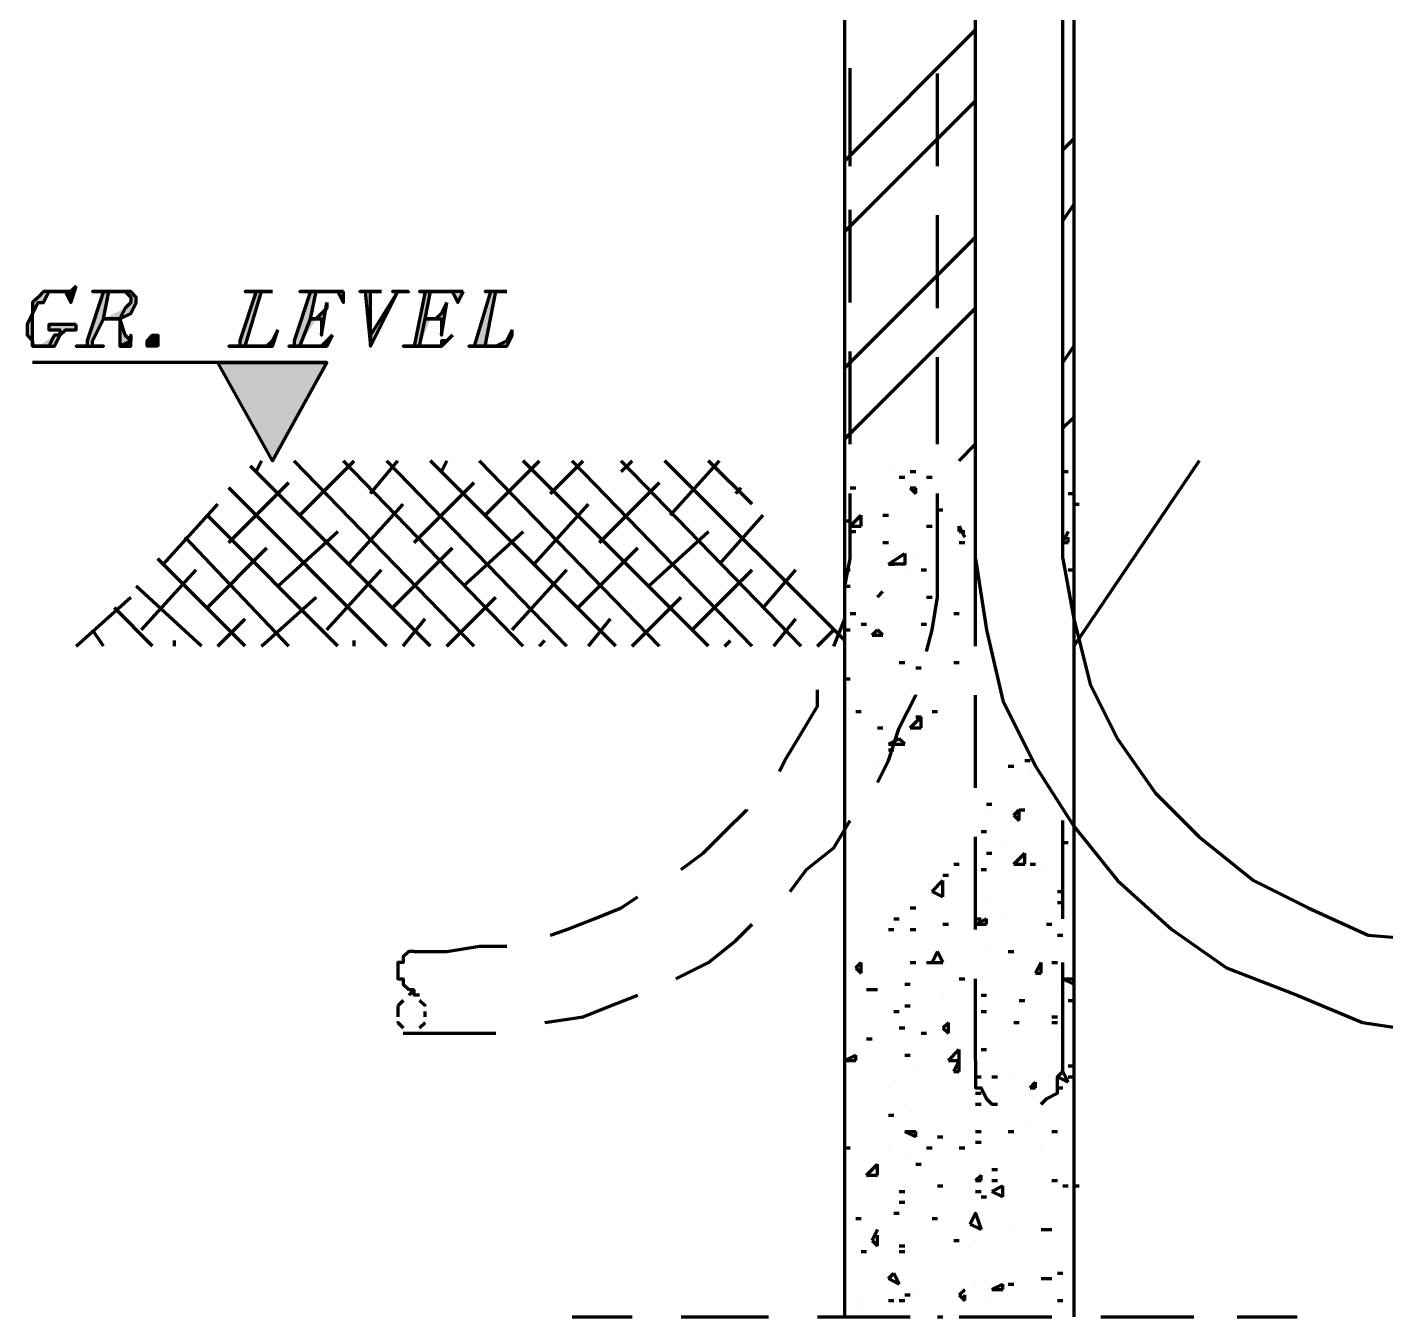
# Model space of a CAD drawing. Header units: inches. Extents: x 16 to 776, y 37 to 575.
# Drawn here: x 339 to 380.54, y 295 to 334.42 of the extents above; entities that cross this region are included whole.
import ezdxf

# ---------------------------------------------------------------- set-up
doc = ezdxf.new("R2010")
doc.units = ezdxf.units.IN
doc.header["$MEASUREMENT"] = 0
doc.layers.add('H', color=7, linetype='CONTINUOUS', lineweight=100)
doc.layers.add('P', color=250, linetype='CONTINUOUS', lineweight=100)

msp = doc.modelspace()

# ---------------------------------------------------------------- hatches: boundary and pattern name
at = {"layer": 'H', "linetype": 'Continuous'}
h = msp.add_hatch(color=0, dxfattribs=at)
edge = h.paths.add_edge_path()
edge.add_line((339.667, 326.333), (339.5, 326.333))
edge.add_line((339.5, 326.333), (339.333, 326.167))
edge.add_line((339.333, 326.167), (339.167, 326))
edge.add_line((339.167, 326), (339.167, 325.667))
edge.add_line((339.167, 325.667), (339, 325.333))
edge.add_line((339, 325.333), (339, 325))
edge.add_line((339, 325), (339.167, 324.833))
edge.add_line((339.167, 324.833), (339.333, 324.667))
edge.add_line((339.333, 324.667), (339.167, 324.667))
edge.add_line((339.167, 324.667), (339.167, 325))
edge.add_line((339.167, 325), (339.167, 325.333))
edge.add_line((339.167, 325.333), (339.167, 325.667))
edge.add_line((339.167, 325.667), (339.333, 326))
edge.add_line((339.333, 326), (339.5, 326))
for points in [[(340.5, 326.5), (340.333, 326.333), (340.167, 326.333), (340.333, 326)], [(341.167, 326.333), (341.333, 326.333), (340.833, 324.833), (340.833, 324.667), (340.667, 324.667), (340.5, 324.667), (341.333, 324.667), (341.167, 324.667), (341, 324.667), (341, 324.833), (341.333, 325.5), (341.5, 325.5), (341.667, 325.5), (341.833, 325.5), (341.333, 325.5), (341.5, 326.333), (341.667, 326.333), (342, 326.333)], [(346.5, 326.333), (345.667, 326.333), (345.833, 326.333), (346, 326.333), (345.5, 324.833), (345.5, 324.667), (345.333, 324.667), (345.833, 324.667), (345.667, 324.667), (346.167, 326.333), (346.333, 326.333)], [(348.667, 326.333), (347.333, 326.333), (347.5, 326.333), (348.333, 326.333), (348.5, 326.333), (348.667, 326)], [(349.833, 326.333), (349.167, 326.333), (349.333, 326.333), (349.5, 324.667), (349.5, 325), (349.5, 326.333), (349.667, 326.333)], [(350.667, 326.333), (350.167, 326.333), (350.333, 326.333), (349.5, 325), (349.5, 324.667), (350.333, 326.333)], [(352.333, 326.333), (351, 326.333), (351.167, 326.333), (352, 326.333), (352.167, 326)], [(353.667, 326.333), (353, 326.333), (353.167, 326.333), (352.667, 324.667), (352.5, 324.667), (353, 324.667), (353.333, 326.333), (353.5, 326.333)], [(351.833, 326), (351.667, 325.667), (351.5, 325.5), (351.167, 325.5), (351.333, 325.5), (351.5, 325.5), (351.667, 325.5), (351.667, 325)], [(341.667, 325.5), (341.5, 325.5), (341.833, 325.5), (341.833, 324.667), (342.167, 324.833), (342, 325), (341.833, 325.5)], [(342.167, 325), (342.167, 324.833), (341.833, 324.667), (342, 324.667), (342.167, 324.667)], [(343, 324.667), (342.833, 324.667), (342.667, 324.667), (342.667, 324.833), (342.833, 325), (343, 325), (343, 324.833)], [(346.667, 325.167), (346.5, 324.833), (346.333, 324.667), (346.167, 324.667), (345.833, 324.667), (345.333, 324.667), (345.167, 324.667), (346.5, 324.667)], [(348.333, 325), (348.167, 324.833), (348, 324.667), (347.833, 324.667), (347.5, 324.667), (347, 324.667), (348.167, 324.667)], [(352, 325), (351.833, 324.833), (351.667, 324.833), (351.667, 324.667), (351.5, 324.667), (351.167, 324.667), (350.667, 324.667), (350.5, 324.667), (351.667, 324.667)], [(353.833, 325.167), (353.667, 324.833), (353.333, 324.667), (353, 324.667), (352.5, 324.667), (353.667, 324.667), (353.833, 325)], [(344.833, 324.167), (348.167, 324.167), (346.5, 321.167)]]:
    msp.add_hatch(color=0, dxfattribs=at).paths.add_polyline_path(points)
h = msp.add_hatch(color=0, dxfattribs=at)
edge = h.paths.add_edge_path()
edge.add_line((342, 326.333), (341, 326.333))
edge.add_line((341, 326.333), (341.167, 326.333))
edge.add_line((341.167, 326.333), (342, 326.333))
edge.add_line((342, 326.333), (342.167, 326.167))
edge.add_line((342.167, 326.167), (342.167, 326))
edge.add_line((342.167, 326), (342, 325.833))
edge.add_line((342, 325.833), (341.333, 325.5))
edge.add_line((341.333, 325.5), (341.833, 325.5))
edge.add_line((341.833, 325.5), (342.167, 325.667))
edge.add_line((342.167, 325.667), (342.333, 326))
edge.add_line((342.333, 326), (342.333, 326.167))
edge.add_line((342.333, 326.167), (342.167, 326.333))
h = msp.add_hatch(color=0, dxfattribs=at)
edge = h.paths.add_edge_path()
edge.add_line((347.5, 326.333), (347.667, 326.333))
edge.add_line((347.667, 326.333), (347.167, 324.833))
edge.add_line((347.167, 324.833), (347.167, 324.667))
edge.add_line((347.167, 324.667), (347, 324.667))
edge.add_line((347, 324.667), (347.5, 324.667))
edge.add_line((347.5, 324.667), (347.333, 324.667))
edge.add_line((347.333, 324.667), (347.833, 325.5))
edge.add_line((347.833, 325.5), (347.667, 325.5))
edge.add_line((347.667, 325.5), (347.833, 326.333))
edge.add_line((347.833, 326.333), (348, 326.333))
edge.add_line((348, 326.333), (348.333, 326.333))
h = msp.add_hatch(color=0, dxfattribs=at)
edge = h.paths.add_edge_path()
edge.add_line((351.167, 326.333), (350.833, 324.667))
edge.add_line((350.833, 324.667), (350.667, 324.667))
edge.add_line((350.667, 324.667), (351.167, 324.667))
edge.add_line((351.167, 324.667), (351, 324.667))
edge.add_line((351, 324.667), (351.333, 325.5))
edge.add_line((351.333, 325.5), (351.167, 325.5))
edge.add_line((351.167, 325.5), (351.333, 326.333))
edge.add_line((351.333, 326.333), (351.5, 326.333))
edge.add_line((351.5, 326.333), (351.667, 326.333))
edge.add_line((351.667, 326.333), (352, 326.333))
h = msp.add_hatch(color=0, dxfattribs=at)
edge = h.paths.add_edge_path()
edge.add_line((348.167, 326), (348.167, 325.833))
edge.add_line((348.167, 325.833), (348, 325.667))
edge.add_line((348, 325.667), (347.667, 325.5))
edge.add_line((347.667, 325.5), (347.833, 325.5))
edge.add_line((347.833, 325.5), (348, 325.5))
edge.add_line((348, 325.5), (348, 325))
h = msp.add_hatch(color=0, dxfattribs=at)
edge = h.paths.add_edge_path()
edge.add_line((340.5, 325.333), (339.667, 325.333))
edge.add_line((339.667, 325.333), (339.667, 325.167))
edge.add_line((339.667, 325.167), (339.833, 325.167))
edge.add_line((339.833, 325.167), (340, 325.167))
edge.add_line((340, 325.167), (340, 325))
edge.add_line((340, 325), (339.833, 325))
edge.add_line((339.833, 325), (339.333, 324.667))
edge.add_line((339.333, 324.667), (339.667, 324.667))
edge.add_line((339.667, 324.667), (339.833, 324.667))
edge.add_line((339.833, 324.667), (340, 325))
edge.add_line((340, 325), (340.167, 325.167))
edge.add_line((340.167, 325.167), (340.333, 325.167))
edge.add_line((340.333, 325.167), (340.5, 325.167))

# ---------------------------------------------------------------- linework, layer by layer
at = {"layer": 'P', "color": 0, "linetype": 'Continuous'}
for points in [[(364, 295), (364, 401)], [(368, 318), (368, 345.167)], [(370.667, 318.167), (370.667, 345.167)], [(371, 345.167), (371, 295)], [(364, 330.333), (368, 334.333)], [(364.167, 330.167), (364.167, 333.167)], [(366.833, 330.167), (366.833, 333)], [(364, 328.167), (368, 332.167)], [(370.667, 330.667), (371, 331)], [(364.167, 326), (364.167, 328.833)], [(366.833, 325.833), (366.833, 328.667)], [(370.667, 328.5), (371, 329)], [(364, 324), (368, 328)], [(340, 326.333), (339.667, 326.333), (339.5, 326.333), (339.333, 326.167), (339.167, 326), (339.167, 325.667), (339, 325.333), (339, 325), (339.167, 324.833), (339.167, 324.667), (339.333, 324.667), (339.333, 324.667), (339.167, 324.667), (339.167, 325), (339.167, 325.333), (339.167, 325.667), (339.333, 326), (339.5, 326), (339.667, 326.333), (339.667, 326.333), (340, 326.333)], [(340, 326.333), (340, 326.333), (340.167, 326.333), (340.167, 326.333), (340.167, 326.333), (340.167, 326.333), (340, 326.333)], [(340.5, 326.5), (340.333, 326.333), (340.167, 326.333), (340.167, 326.333), (340.333, 326), (340.333, 326), (340.333, 326), (340.5, 326.5)], [(341.167, 326.333), (341.333, 326.333), (341.333, 326.333), (340.833, 324.833), (340.833, 324.667), (340.667, 324.667), (340.5, 324.667), (340.5, 324.667), (341.333, 324.667), (341.333, 324.667), (341.167, 324.667), (341, 324.667), (341, 324.833), (341.333, 325.5), (341.5, 325.5), (341.667, 325.5), (341.833, 325.5), (341.333, 325.5), (341.5, 326.333), (341.5, 326.333), (341.667, 326.333), (342, 326.333), (341.167, 326.333)], [(342, 326.333), (341, 326.333), (341, 326.333), (341.167, 326.333), (342, 326.333), (342, 326.333), (342.167, 326.167), (342.167, 326), (342, 325.833), (341.833, 325.5), (341.333, 325.5), (341.833, 325.5), (342.167, 325.667), (342.167, 325.667), (342.333, 326), (342.333, 326.167), (342.167, 326.333), (342, 326.333)], [(346.5, 326.333), (345.667, 326.333), (345.667, 326.333), (345.833, 326.333), (346, 326.333), (346, 326.333), (345.5, 324.833), (345.5, 324.667), (345.333, 324.667), (345.833, 324.667), (345.667, 324.667), (345.667, 324.667), (346.167, 326.333), (346.167, 326.333), (346.333, 326.333), (346.5, 326.333)], [(347.5, 326.333), (347.667, 326.333), (347.667, 326.333), (347.167, 324.833), (347.167, 324.667), (347, 324.667), (347.5, 324.667), (347.333, 324.667), (347.333, 324.667), (347.667, 325.5), (347.833, 325.5), (347.667, 325.5), (347.833, 326.333), (347.833, 326.333), (348, 326.333), (348.333, 326.333), (347.5, 326.333)], [(348.667, 326.333), (347.333, 326.333), (347.333, 326.333), (347.5, 326.333), (348.333, 326.333), (348.5, 326.333), (348.5, 326.333), (348.667, 326), (348.667, 326), (348.667, 326), (348.667, 326.333)], [(349.833, 326.333), (349.167, 326.333), (349.167, 326.333), (349.167, 326.333), (349.333, 326.333), (349.5, 324.667), (349.5, 325), (349.5, 326.333), (349.5, 326.333), (349.667, 326.333), (349.833, 326.333)], [(350.667, 326.333), (350.167, 326.333), (350.167, 326.333), (350.333, 326.333), (350.333, 326.333), (349.5, 325), (349.5, 324.667), (349.5, 324.667), (350.333, 326.333), (350.667, 326.333), (350.667, 326.333)], [(351.167, 326.333), (351.167, 326.333), (351.167, 326.333), (350.833, 324.667), (350.833, 324.667), (350.667, 324.667), (351.167, 324.667), (351, 324.667), (351, 324.667), (351.167, 325.5), (351.333, 325.5), (351.167, 325.5), (351.333, 326.333), (351.5, 326.333), (351.667, 326.333), (352, 326.333), (351.167, 326.333)], [(352.333, 326.333), (351, 326.333), (351, 326.333), (351.167, 326.333), (352, 326.333), (352, 326.333), (352, 326.333), (352.167, 326), (352.167, 326), (352.167, 326), (352.333, 326.333)], [(353.667, 326.333), (353, 326.333), (353, 326.333), (353, 326.333), (353, 326.333), (353.167, 326.333), (352.667, 324.667), (352.667, 324.667), (352.5, 324.667), (353, 324.667), (353, 324.667), (353, 324.667), (353.333, 326.333), (353.333, 326.333), (353.5, 326.333), (353.667, 326.333)], [(348.167, 326), (348.167, 325.833), (348, 325.667), (347.833, 325.5), (347.667, 325.5), (347.833, 325.5), (347.833, 325.5), (348, 325.5), (348, 325), (348.167, 326)], [(351.833, 326), (351.667, 325.667), (351.5, 325.5), (351.5, 325.5), (351.167, 325.5), (351.333, 325.5), (351.5, 325.5), (351.667, 325.5), (351.667, 325), (351.833, 326)], [(364, 321.833), (368, 325.833)], [(340.5, 325.333), (339.667, 325.333), (339.667, 325.167), (339.833, 325.167), (340, 325.167), (340, 325), (339.833, 325), (339.667, 324.667), (339.667, 324.667), (339.333, 324.667), (339.333, 324.667), (339.333, 324.667), (339.667, 324.667), (339.833, 324.667), (340, 325), (340, 325), (340.167, 325.167), (340.333, 325.167), (340.5, 325.167), (340.5, 325.333)], [(341.667, 325.5), (341.5, 325.5), (341.833, 325.5), (341.833, 325.5), (341.833, 324.667), (342.167, 324.833), (342, 325), (341.833, 325.5), (341.833, 325.5), (341.667, 325.5)], [(342.167, 325), (342.167, 325), (342.167, 325), (342.167, 324.833), (342.167, 324.833), (341.833, 324.667), (342, 324.667), (342.167, 324.667), (342.167, 325)], [(343, 324.667), (343, 324.667), (342.833, 324.667), (342.667, 324.667), (342.667, 324.833), (342.833, 325), (343, 325), (343, 324.833), (343, 324.667)], [(346.667, 325.167), (346.5, 324.833), (346.333, 324.667), (346.167, 324.667), (345.833, 324.667), (345.333, 324.667), (345.167, 324.667), (345.167, 324.667), (346.5, 324.667), (346.667, 325.167)], [(348.333, 325), (348.167, 324.833), (348.167, 324.833), (348, 324.667), (347.833, 324.667), (347.5, 324.667), (347, 324.667), (347, 324.667), (347, 324.667), (348.167, 324.667), (348.333, 325)], [(352, 325), (351.833, 324.833), (351.667, 324.833), (351.667, 324.667), (351.5, 324.667), (351.167, 324.667), (350.667, 324.667), (350.5, 324.667), (350.5, 324.667), (351.667, 324.667), (352, 325)], [(353.833, 325.167), (353.667, 324.833), (353.333, 324.667), (353.333, 324.667), (353, 324.667), (352.5, 324.667), (352.5, 324.667), (352.5, 324.667), (353.667, 324.667), (353.833, 325), (353.833, 325.167)], [(364.167, 321.667), (364.167, 324.5)], [(370.667, 324.167), (371, 324.667)], [(348.167, 324.167), (339.167, 324.167)], [(348.167, 324.167), (346.5, 321.167), (344.833, 324.167)], [(344.833, 324.167), (348.167, 324.167), (346.5, 321.167), (344.833, 324.167)], [(366.833, 321.667), (366.833, 324.333)], [(370.667, 322.167), (371, 322.5)], [(367.5, 321.167), (368, 321.667)], [(346, 320.833), (346.167, 321.167)], [(352.667, 315.5), (347.167, 321.167)], [(347.333, 319.5), (349, 321.167)], [(354.167, 315.5), (348.667, 321.167)], [(349.5, 320.167), (350.333, 321.167)], [(355.5, 315.5), (350, 321.167)], [(357, 315.5), (351.333, 321.167)], [(351.667, 320.833), (351.833, 321.167)], [(358.333, 315.5), (352.833, 321.167)], [(353, 319.5), (354.667, 321.167)], [(359.833, 315.5), (354.167, 321.167)], [(355, 320.167), (356, 321.167)], [(361.167, 315.5), (355.667, 321.167)], [(362.667, 315.5), (357.167, 321.167)], [(357.167, 320.833), (357.5, 321.167)], [(364, 315.667), (358.5, 321.167)], [(358.667, 319.5), (360.167, 321.167)], [(361.167, 319.833), (359.833, 321.167)], [(374.833, 321.167), (371, 315.5)], [(351.333, 315.5), (345.833, 321)], [(365.333, 321), (365.333, 321)], [(366, 320.833), (366.167, 320.833)], [(370.667, 320.833), (370.833, 320.833)], [(345.167, 318.667), (347, 320.5)], [(350, 315.5), (345.167, 320.333)], [(350.833, 318.667), (352.667, 320.5)], [(356.5, 318.667), (358.333, 320.5)], [(360.667, 320.167), (360.833, 320.333)], [(364.167, 320.333), (364.333, 320.333)], [(365.667, 320.667), (365.833, 320.667)], [(366, 320.333), (366.167, 320.333)], [(366, 320.333), (366.167, 320.167)], [(366.167, 320.167), (366.167, 320.333)], [(366.5, 320.667), (366.667, 320.667)], [(363.667, 315.5), (364, 316.333), (364, 317.333), (364.167, 318.167), (364.167, 320.167)], [(366.833, 318), (366.833, 320.167)], [(370.833, 320.167), (371, 320.167)], [(343.167, 318), (344.833, 319.833)], [(348.5, 315.5), (344.5, 319.5)], [(348.833, 318), (350.5, 319.833)], [(354.5, 318), (356.167, 319.833)], [(360.167, 318), (361.5, 319.5)], [(364.167, 319.167), (364.5, 319.5)], [(364.5, 319.167), (364.5, 319.5)], [(365.167, 319.5), (365.333, 319.5)], [(366.833, 319.667), (367, 319.667)], [(371, 319.833), (371.167, 319.833)], [(364, 319.333), (364.167, 319.333)], [(364.167, 319.167), (364.5, 319.167)], [(366.5, 319.167), (366.667, 319.167)], [(367.5, 319), (367.5, 319.167)], [(367.667, 318.833), (367.5, 319.167)], [(347, 315.5), (343.833, 318.833)], [(346.667, 317.333), (348.5, 319)], [(352.333, 317.333), (354.167, 319)], [(358, 317.333), (359.833, 319)], [(364.167, 319), (364.333, 319)], [(365.167, 318.667), (365.333, 318.667)], [(367.5, 319), (367.667, 319)], [(367.5, 318.667), (367.667, 318.667)], [(370.667, 318.667), (370.833, 319)], [(370.667, 318.667), (370.833, 318.667)], [(370.833, 318.667), (370.833, 318.833)], [(344.5, 316.667), (346.333, 318.5)], [(350.167, 316.667), (352, 318.5)], [(355.833, 316.667), (357.667, 318.5)], [(365.333, 318), (365.833, 318.333)], [(365.833, 318.333), (365.833, 318), (365.333, 318)], [(371, 318.333), (371, 318.333)], [(342.5, 316), (344.167, 317.833)], [(345.667, 315.5), (343, 318.167)], [(348.167, 316), (349.833, 317.833)], [(353.833, 316), (355.5, 317.833)], [(359.333, 316), (361.167, 317.833)], [(361.5, 316.667), (362.5, 317.833)], [(364, 317.833), (364.167, 317.833)], [(365.333, 318), (365.5, 318)], [(365.833, 317.833), (365.833, 317.833)], [(366.167, 318.167), (366.167, 318.167)], [(366.333, 317.833), (366.5, 317.833)], [(366.5, 315.333), (366.667, 316), (366.833, 317), (366.833, 318)], [(368, 318.167), (368.333, 316), (368.833, 313.833), (369.833, 311.833), (371, 310), (372.333, 308.333), (374, 306.833), (375.667, 305.667), (377.833, 304.833), (379.833, 304), (382, 303.667), (384.167, 303.667)], [(368, 315.5), (368, 318)], [(370.667, 318.167), (371, 316.333), (371.5, 314.333), (372.333, 312.667), (373.5, 311), (374.833, 309.667), (376.5, 308.333), (378.167, 307.5), (380, 306.667), (382, 306.5), (384, 306.333)], [(370.833, 317.833), (371, 317.833)], [(340.5, 315.5), (342.167, 317)], [(344.333, 315.5), (342.333, 317.333)], [(346.167, 315.5), (347.833, 317)], [(351.833, 315.5), (353.333, 317)], [(357.5, 315.5), (359, 317)], [(364, 317.333), (364.167, 317.333)], [(365, 317), (365.167, 317.167)], [(365, 317), (365.167, 317.167)], [(365, 317), (365, 317)], [(366.5, 317), (366.667, 317)], [(371, 317), (371, 317)], [(342.833, 315.5), (341.667, 316.667)], [(344.833, 315.5), (345.667, 316.333)], [(350.5, 315.5), (351.167, 316.333)], [(356.167, 315.5), (356.833, 316.333)], [(361.833, 315.5), (362.5, 316.333)], [(364.167, 316.5), (364.333, 316.5)], [(364.5, 316.167), (364.667, 316.167)], [(366.333, 316.167), (366.5, 316.167)], [(366.667, 316.333), (366.667, 316.333)], [(367.333, 316.5), (367.5, 316.5)], [(341.333, 315.5), (341, 316)], [(363.167, 315.5), (363.667, 316)], [(364, 316), (364.167, 316)], [(364.833, 315.833), (365, 316)], [(364.833, 315.833), (365.167, 315.833)], [(365.167, 315.833), (365, 316)], [(343.5, 315.5), (343.5, 315.667)], [(349, 315.5), (349, 315.667)], [(354.667, 315.5), (354.833, 315.667)], [(360.333, 315.5), (360.5, 315.667)], [(365.667, 315), (365.833, 315)], [(367.333, 315), (367.5, 315)], [(364, 314.5), (364.167, 314.5)], [(366.167, 314.833), (366.333, 314.833)], [(366.167, 314.833), (366.167, 314.833)], [(362, 311.667), (362.167, 312), (362.667, 312.833), (363.167, 313.667), (363.167, 314.167)], [(364, 314), (364, 314)], [(364, 313.667), (364, 314)], [(364, 313.667), (364, 313.667)], [(365, 311.333), (365.333, 312), (365.667, 313), (366.167, 314), (366.167, 314)], [(365.833, 314), (365.833, 314)], [(368, 311.167), (368, 314)], [(364.333, 313.5), (364.5, 313.5)], [(366, 313), (366.333, 313.333)], [(366.167, 313.333), (366.333, 313.333)], [(366.333, 313), (366.333, 313.333)], [(366.667, 313.5), (366.833, 313.5)], [(365, 313), (365.167, 313)], [(366, 313), (366.333, 313)], [(366.167, 313.167), (366.167, 313.167)], [(365.333, 312.5), (365.667, 312.667)], [(365.333, 312.5), (365.833, 312.5)], [(365.833, 312.5), (365.667, 312.667)], [(365.333, 312.333), (365.5, 312.333)], [(369.5, 312), (369.667, 312)], [(365, 311.833), (365, 311.833)], [(369, 311.833), (369.167, 311.833)], [(369.667, 311.667), (369.667, 311.667)], [(365, 311.333), (365, 311.333)], [(359, 308.667), (359.667, 309.167), (360.333, 309.833), (361, 310.5), (361, 310.5)], [(368.333, 310.667), (368.5, 310.667)], [(368.333, 310.333), (368.333, 310.333)], [(369.167, 310.333), (369.333, 310.5)], [(369.167, 310.333), (369.333, 310.167)], [(369.333, 310.167), (369.333, 310.5)], [(369.333, 310.5), (369.5, 310.5)], [(362.333, 308), (362.833, 308.667), (363.667, 309.333), (364.167, 310.167)], [(370.667, 307.167), (370.667, 310.167)], [(368, 306.833), (368, 309.667)], [(368.167, 309.833), (368.333, 309.833)], [(370.667, 309.5), (370.833, 309.5)], [(368.333, 309.167), (368.5, 309.167)], [(368.833, 309.333), (368.833, 309.333)], [(369.167, 308.833), (369.5, 309.167)], [(369.5, 308.833), (369.5, 309.167)], [(367.333, 308.833), (367.5, 308.833)], [(368.167, 308.667), (368.333, 308.667)], [(369.167, 308.833), (369.5, 308.833)], [(369.667, 308.833), (369.833, 308.833)], [(370, 308.833), (370, 308.833)], [(366.667, 308), (367, 308.333)], [(367, 308.5), (367.167, 308.5)], [(367, 307.833), (367, 308.333)], [(355, 306.667), (355.5, 306.833), (356.333, 307.167), (357.167, 307.5), (357.667, 307.833)], [(366.667, 308), (367, 307.833)], [(370.5, 308), (370.667, 308)], [(366, 307.5), (366.167, 307.5)], [(368.333, 307.667), (368.333, 307.667)], [(370.5, 307.667), (370.667, 307.667)], [(358.833, 305.333), (359.833, 305.833), (360.667, 306.5), (361.167, 307)], [(365.5, 307.167), (365.667, 307.167)], [(367, 307), (367.167, 307)], [(368, 307), (368.333, 307.167)], [(368, 307.167), (368.167, 307.167)], [(368, 307), (368.333, 307)], [(368, 307), (368, 307)], [(368.333, 307), (368.333, 307.167)], [(368.833, 307.167), (368.833, 307.167)], [(370.167, 307), (370.333, 307)], [(365.333, 306.833), (365.5, 306.833)], [(366, 306.833), (366.167, 306.833)], [(370.5, 306.667), (370.667, 306.667)], [(350.833, 306.167), (351.833, 306.167), (352.833, 306.333), (353.667, 306.333)], [(350.833, 306.167), (350.833, 306.167), (350.667, 306.167), (350.5, 306), (350.5, 305.833), (350.333, 305.833), (350.333, 305.667), (350.333, 305.5), (350.333, 305.333), (350.5, 305.333), (350.5, 305.167), (350.667, 305), (350.833, 305)], [(364.333, 305.667), (364.5, 305.833)], [(364.5, 305.5), (364.5, 305.833)], [(366, 305.833), (366.167, 305.833)], [(366.5, 305.833), (366.667, 305.833)], [(366.667, 305.833), (366.833, 306.167)], [(366.667, 305.833), (367, 305.833)], [(367, 305.833), (366.833, 306.167)], [(368.333, 306.167), (368.333, 306.167)], [(369, 306.167), (369.167, 306.167)], [(369.833, 305.5), (370, 305.833)], [(370, 305.5), (370, 305.833)], [(370.333, 305.833), (370.5, 305.833)], [(370.667, 302.833), (370.667, 305.833)], [(364.333, 305.667), (364.5, 305.5)], [(369.833, 305.5), (370, 305.5)], [(350.833, 305), (350.667, 304.833)], [(351, 304.833), (350.833, 304.833), (350.833, 305)], [(364.667, 305), (364.833, 305)], [(364.833, 305), (365, 305)], [(365.833, 305.167), (366, 305.167)], [(367.5, 305.333), (367.667, 305.333)], [(368, 302.833), (368, 305.333)], [(370.5, 305), (370.5, 305)], [(370.667, 305.333), (371, 305.333)], [(370.667, 305.333), (371, 305.167)], [(371, 305.167), (371, 305.333)], [(350.5, 304.667), (350.333, 304.5)], [(351.167, 304.5), (351.167, 304.5), (351, 304.667)], [(354.833, 304), (356, 304.167), (356.833, 304.5), (357.667, 304.833)], [(367, 304.833), (367, 304.833)], [(368.167, 304.833), (368.333, 304.833)], [(369.333, 304.667), (369.5, 304.667)], [(370.833, 304.667), (371, 304.667)], [(350.333, 304.5), (350.333, 304.333), (350.333, 304.167)], [(351.167, 304.167), (351.167, 304.333)], [(365.5, 304.333), (365.667, 304.333)], [(365.833, 304.5), (366, 304.5)], [(368, 304.167), (368, 304.167)], [(368.167, 304.333), (368.333, 304.333)], [(370.333, 304.167), (370.5, 304.167)], [(350.333, 304), (350.333, 304), (350.5, 303.833)], [(351, 303.833), (351.167, 304)], [(365.667, 303.833), (365.833, 303.833)], [(367, 303.833), (367.167, 304)], [(367, 303.833), (367.167, 303.667)], [(367.167, 303.667), (367.167, 304)], [(369.167, 304), (369.333, 304)], [(370.333, 304), (370.5, 304)], [(350.5, 303.667), (350.667, 303.667), (350.833, 303.667), (350.833, 303.667)], [(350.833, 303.667), (351.667, 303.667), (352.833, 303.667), (353.333, 303.667)], [(350.833, 303.667), (350.833, 303.667)], [(364.667, 303.5), (364.833, 303.5)], [(366.333, 303.667), (366.5, 303.667)], [(370.5, 303.667), (370.5, 303.667)], [(364, 302.833), (364.333, 303)], [(364.333, 302.833), (364.333, 303)], [(365.833, 303), (366, 303)], [(367.167, 302.833), (367.5, 303.167)], [(367.5, 302.833), (367.5, 303.167)], [(368.167, 303.167), (368.333, 303.167)], [(364, 302.833), (364.333, 302.833)], [(366.167, 302.5), (366.167, 302.5)], [(367.167, 302.833), (367.5, 302.833)], [(367.333, 302.5), (367.5, 302.833)], [(367.333, 302.5), (367.5, 302.5)], [(367.5, 302.5), (367.5, 302.833)], [(368, 302.833), (368, 302.667), (368, 302.333), (368, 302), (368.167, 302), (368.333, 301.667), (368.5, 301.5), (368.667, 301.5)], [(370, 301.5), (370.167, 301.667), (370.5, 301.833), (370.5, 302), (370.5, 302.333), (370.667, 302.5), (370.667, 302.833)], [(370.5, 302.333), (370.667, 302.5)], [(370.833, 302.167), (370.667, 302.5)], [(370.833, 302.667), (371, 302.667)], [(368, 302.333), (368.167, 302.333)], [(368.5, 302.333), (368.667, 302.333)], [(369.167, 302.333), (369.167, 302.333)], [(369.667, 302), (369.833, 302.167)], [(369.833, 302), (369.833, 302.167)], [(370.5, 302.333), (370.833, 302.167)], [(370.5, 302.167), (370.5, 302.167)], [(370.833, 302.333), (371, 302.333)], [(365.333, 302), (365.333, 302)], [(368, 301.833), (368.167, 301.833)], [(369.667, 302), (369.833, 302)], [(370.5, 302), (370.667, 302)], [(365.833, 301.5), (365.833, 301.5)], [(368, 301.5), (368.167, 301.5)], [(365.333, 301.167), (365.5, 301.167)], [(369.667, 300.833), (369.667, 300.833)], [(365.833, 300.667), (366.167, 300.667)], [(365.833, 300.667), (366.167, 300.5)], [(366.167, 300.5), (366.167, 300.667)], [(366.833, 300.5), (367, 300.5)], [(368, 300.667), (368.167, 300.667)], [(369, 300.667), (369.167, 300.667)], [(370.333, 300.667), (370.5, 300.667)], [(364, 300.167), (364.167, 300.167)], [(365.333, 300.167), (365.333, 300.167)], [(365.833, 300), (365.833, 300)], [(366.5, 300.167), (366.667, 300.167)], [(367.5, 300.167), (367.667, 300.167)], [(368, 300.333), (368.167, 300.333)], [(370, 300.167), (370, 300.167)], [(364.667, 299.333), (365, 299.667)], [(365, 299.333), (365, 299.667)], [(366.167, 299.667), (366.333, 299.667)], [(364.667, 299.333), (365, 299.333)], [(368, 299.167), (368.167, 299.333)], [(368, 299.167), (368.167, 299.167)], [(368.167, 299.167), (368.167, 299.333)], [(368.5, 299.5), (368.667, 299.5)], [(368.5, 299.167), (368.667, 299.167)], [(370.333, 299.167), (370.5, 299.167)], [(371, 299.5), (371, 299.5)], [(365.667, 298.833), (365.833, 298.833)], [(366.833, 299), (367, 299)], [(368, 298.833), (368.167, 298.833)], [(368.5, 298.833), (368.833, 299)], [(368.5, 298.833), (368.833, 298.667)], [(368.833, 298.667), (368.833, 299)], [(370.667, 299), (370.833, 299)], [(371, 299), (371.167, 299)], [(371, 299), (371.167, 299)], [(365.667, 298.5), (365.833, 298.5)], [(368.167, 298.667), (368.333, 298.667)], [(364.333, 298), (364.5, 298)], [(365.5, 298.167), (365.667, 298.167)], [(366.667, 298), (366.833, 298)], [(367.833, 297.833), (368, 298.167), (368.167, 297.667)], [(364.833, 297.333), (365, 297.667)], [(365, 297.167), (365, 297.5)], [(367.833, 297.833), (368.167, 297.667)], [(369.167, 297.833), (369.167, 297.833)], [(370, 297.667), (370.167, 297.667)], [(370.167, 297.667), (370.333, 297.667)], [(364.833, 297.333), (365, 297.167)], [(365.667, 297.167), (365.833, 297.167)], [(367.333, 297.333), (367.5, 297.333)], [(368, 297.333), (368, 297.333)], [(364.5, 297), (364.667, 297)], [(365.667, 297), (365.833, 297)], [(365.333, 296.167), (365.5, 296.333)], [(365.667, 296), (365.5, 296.333)], [(370.5, 296.333), (370.667, 296.333)], [(365.333, 296.167), (365.667, 296)], [(367.5, 295.667), (367.667, 295.833)], [(368, 296), (368, 296)], [(368, 296), (368, 296)], [(368.5, 295.833), (368.833, 296)], [(368.5, 295.833), (368.833, 295.833)], [(368.833, 295.833), (368.833, 296)], [(369, 296), (369.167, 296)], [(370, 296.167), (370.167, 296.167)], [(370.167, 296.167), (370.333, 296.167)], [(364.5, 295.5), (364.5, 295.5)], [(365.333, 295.5), (365.5, 295.5)], [(365.667, 295.5), (365.833, 295.5)], [(365.833, 295.667), (366, 295.667)], [(366.167, 295.667), (366.167, 295.667)], [(367.5, 295.667), (367.667, 295.5)], [(367.667, 295.5), (367.667, 295.667)], [(368.333, 295.5), (368.333, 295.5)], [(370.5, 295.5), (370.667, 295.5)], [(355.667, 295), (357.5, 295)], [(359, 295), (361.667, 295)], [(363.167, 295), (366, 295)], [(364.5, 295.167), (364.5, 295.167)], [(366.833, 295), (367, 295)], [(367.5, 295), (370.333, 295)], [(369, 295), (369.167, 295)], [(371.833, 295), (374.667, 295)], [(376, 295), (377.833, 295)]]:
    msp.add_lwpolyline(points, dxfattribs=at)

doc.saveas('drawing.dxf')
